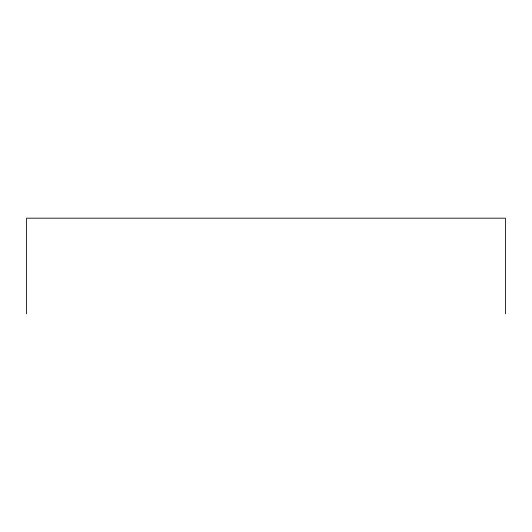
<?xml version="1.0" encoding="UTF-8"?>
<svg xmlns="http://www.w3.org/2000/svg" width="532" height="532" viewBox="0 0 532 532"><rect width="100%" height="100%" fill="white"/><g stroke="black" fill="none" stroke-linecap="round" stroke-linejoin="round"><path stroke-width="0.8" d="M505.4 313.82L505.4 218.18L26.6 218.18L26.6 313.82"/></g></svg>
